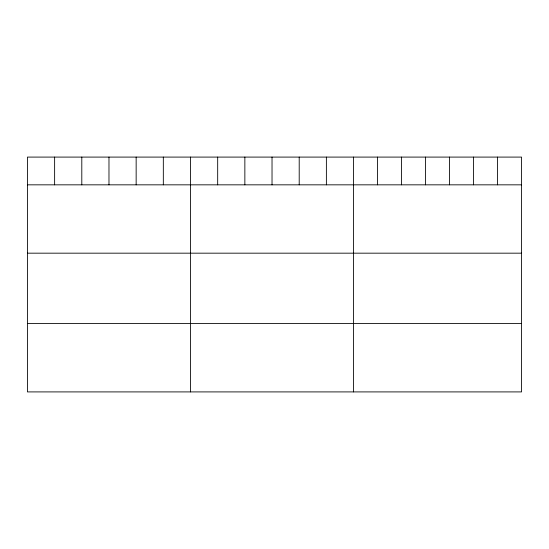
<?xml version="1.0" encoding="UTF-8"?>
<svg xmlns="http://www.w3.org/2000/svg" width="549" height="549" viewBox="0 0 549 549"><rect width="100%" height="100%" fill="white"/><g stroke="black" fill="none" stroke-linecap="round" stroke-linejoin="round"><path stroke-width="0.82" d="M521.55 184.835L521.55 391.911L27.45 391.911L27.45 157.089L521.55 157.089L521.55 184.835L27.45 184.835M27.45 253.171L521.55 253.171M27.45 323.574L521.55 323.574M497.552 157.089L497.552 184.835M473.554 157.089L473.554 184.835M449.556 157.089L449.556 184.835M425.55 157.089L425.55 184.835M401.552 157.089L401.552 184.835M377.554 157.089L377.554 184.835M353.556 157.089L353.556 391.911M326.381 157.089L326.381 184.835M299.205 157.089L299.205 184.835M272.029 157.089L272.029 184.835M244.854 157.089L244.854 184.835M217.679 157.089L217.679 184.835M190.503 157.089L190.503 391.911M163.328 157.089L163.328 184.835M136.152 157.089L136.152 184.835M108.977 157.089L108.977 184.835M81.801 157.089L81.801 184.835M54.625 157.089L54.625 184.835"/></g></svg>
